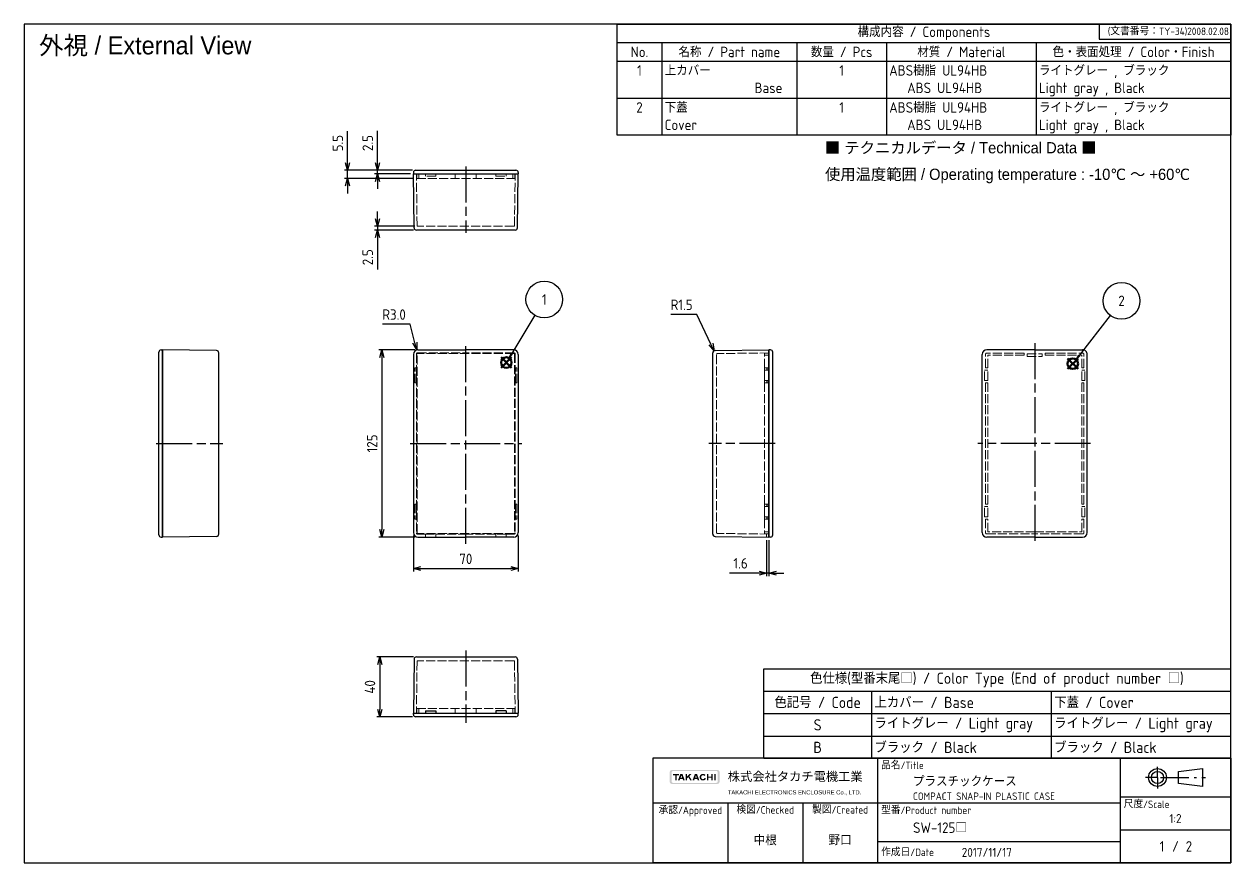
# Model space of a CAD drawing. Header units: millimetres. Extents: x 0 to 1674, y 0 to 560.
# Drawn here: x 0 to 806, y 0 to 560 of the extents above; entities that cross this region are included whole.
import ezdxf
from ezdxf.enums import TextEntityAlignment as Align

# ---------------------------------------------------------------- set-up
doc = ezdxf.new("R2010")
doc.units = ezdxf.units.MM
doc.header["$LTSCALE"] = 2
for name, pattern in [('AM_ISO02W050x2', [3.75, 3, -0.75]), ('AM_ISO08W050', [18, 12, -1.5, 3, -1.5]), ('gen7a', [6.875, 4.75, -0.875, 0.375, -0.875])]:
    doc.linetypes.add(name, pattern=pattern)
doc.layers.add('7A', color=4, linetype='gen7a')
doc.layers.add('RAHM2', color=1, linetype='Continuous')
doc.layers.add('AM_12', color=7, linetype='Continuous', lineweight=50, plot=False)
for name, color, linetype, lineweight in [('AM_5', 3, 'Continuous', 25), ('AM_7', 4, 'AM_ISO08W050', 25), ('AM_8', 1, 'Continuous', 25), ('Symbol (ISO)', 7, 'Continuous', 18), ('上ｶﾊﾞｰ', 7, 'Continuous', 25), ('上ｶﾊﾞｰ0', 7, 'AM_ISO02W050x2', 13), ('下蓋', 2, 'Continuous', 25), ('下蓋0', 2, 'AM_ISO02W050x2', 13), ('ﾎﾞﾃﾞｨｰ', 2, 'Continuous', 25)]:
    doc.layers.add(name, color=color, linetype=linetype, lineweight=lineweight)
doc.styles.add('ACISOTS', font='isocp.shx', dxfattribs={"height": 1, "bigfont": 'extfont.shx'})
doc.styles.add('Note Text (TK)', font='')
doc.styles.get("Standard").update_dxf_attribs({"font": 'ISOCP.SHX', "bigfont": 'EXTFONT.SHX'})
doc.styles.add('takachi1', font='', dxfattribs={"height": 2.5})
doc.styles.get('Note Text (TK)').set_extended_font_data('MS PGothic')
doc.styles.get('takachi1').set_extended_font_data('MS PGothic')
doc.dimstyles.new('AM_ISO$0', dxfattribs={"dimtxt": 3.5, "dimasz": 2.5, "dimexe": 1, "dimexo": 1, "dimgap": 1.5, "dimtad": 1, "dimdsep": 46, "dimtxsty": 'Standard', "dimblk": 'OPEN30', "dimcen": 0, "dimclrd": 3, "dimclre": 3, "dimclrt": 2, "dimadec": 0, "dimazin": 2, "dimtp": 0.1, "dimtm": 0.1, "dimtfac": 0.71, "dimtmove": 0, "dimatfit": 3, "dimldrblk": 'OPEN30', "dimfxl": 0, "dimlwd": -1, "dimlwe": -1, "dimarcsym": 0})
doc.dimstyles.new('AM_ISO$3', dxfattribs={"dimtxt": 3.5, "dimasz": 2.5, "dimexe": 1, "dimexo": 1, "dimgap": 1.5, "dimtad": 1, "dimtoh": 1, "dimdsep": 46, "dimtxsty": 'Standard', "dimblk": 'OPEN30', "dimcen": 0, "dimclrd": 3, "dimclre": 3, "dimclrt": 2, "dimadec": 0, "dimazin": 2, "dimtp": 0.1, "dimtm": 0.1, "dimtfac": 0.71, "dimtofl": 0, "dimtmove": 0, "dimatfit": 0, "dimldrblk": 'OPEN30', "dimfxl": 0, "dimlwd": -1, "dimlwe": -1, "dimarcsym": 0})

# ---------------------------------------------------------------- blocks, each defined once
blk = doc.blocks.new('TK-A3')
for p, q in [((359, 280), (359, 275)), ((359, 275), (403, 275))]:
    blk.add_line(p, q)
blk.add_lwpolyline([(0, 0), (403, 0), (403, 280), (0, 280.0000000000001)], close=True)
at = {"insert": (402.3592953827349, 276.108542987227), "char_height": 2.5, "width": 43.07840397728299, "attachment_point": 9}
blk.add_mtext('(文書番号：TY-34)2008.02.08', dxfattribs=at)
blk = doc.blocks.new('A$C0FAF06CF')
at = {"layer": 'AM_8'}
h = blk.add_hatch(color=1, dxfattribs=at)
edge = h.paths.add_edge_path()
edge.add_line((-8.013599999999968, -2.411500000000411), (8.013600000000068, -2.411500000000414))
edge.add_arc((8.013600000000054, -1.773380000000513), 0.6381199999999012, 270, 360)
edge.add_line((8.651719999999955, -1.773380000000513), (8.651719999999969, 1.773379999999486))
edge.add_arc((8.013600000000025, 1.773379999999429), 0.638119999999958, 5.103880138248065e-12, 90.0000000000013)
edge.add_line((8.013599999999997, 2.411499999999391), (-8.013599999999997, 2.411499999999387))
edge.add_arc((-8.013600000000025, 1.773379999999436), 0.638119999999951, 89.99999999999682, 179.9999999999955)
edge.add_line((-8.651719999999983, 1.773379999999486), (-8.651719999999983, -1.773380000000506))
edge.add_arc((-8.013600000000025, -1.773380000000458), 0.638119999999951, 180.0000000000043, 270.0000000000045)
edge = h.paths.add_edge_path(flags=16)
edge.add_line((-7.471939999999961, 2.092439999999486), (7.471940000000018, 2.092439999999479))
edge.add_arc((7.471940000000046, 1.550779999999479), 0.5416600000000003, 7.958078640513122e-13, 90.00000000000148, ccw=False)
edge.add_line((8.013600000000025, 1.550779999999486), (8.013600000000025, -1.550780000000506))
edge.add_arc((7.471940000000018, -1.550780000000502), 0.5416600000000074, 270, 359.99999999999966, ccw=False)
edge.add_line((7.471940000000018, -2.092440000000506), (-7.471939999999961, -2.092440000000513))
edge.add_arc((-7.471939999999961, -1.550780000000506), 0.5416600000000074, 180, 270, ccw=False)
edge.add_line((-8.013599999999968, -1.550780000000506), (-8.013599999999968, 1.550779999999486))
edge.add_arc((-7.471939999999961, 1.550779999999486), 0.5416600000000003, 90, 180, ccw=False)
for points in [[(-5.453699999999969, 0.5935999999994923), (-5.453699999999969, 1.038799999999492), (-7.531299999999987, 1.038799999999492), (-7.531299999999987, 0.5935999999994923), (-6.759619999999984, 0.5935999999994923), (-6.759619999999984, -1.224300000000516), (-6.225379999999973, -1.224300000000516), (-6.225379999999973, 0.5935999999994923)], [(-3.146079999999984, 1.038799999999492), (-3.146079999999984, -1.224300000000516), (-2.671199999999942, -1.224300000000516), (-2.671199999999942, -0.6184186206901412), (-2.193432261217481, -0.1027759420753025), (-1.520149446800417, -1.224300000000516), (-0.9571799999999939, -1.224300000000516), (-1.851807874889658, 0.2659306476478651), (-1.135707252964409, 1.038799999999492), (-1.788279380580377, 1.038799999999492), (-2.671199999999942, 0.08588602895155795), (-2.671199999999942, 1.038799999999492)], [(4.304715008555604, 1.038799999999492), (4.304715008555604, -1.224300000000516), (4.775885008555576, -1.224300000000516), (4.775885008555576, -0.3153500000005121), (5.829525008555606, -0.3153500000005121), (5.829525008555606, -1.224300000000516), (6.300695008555579, -1.224300000000516), (6.300695008555579, 1.038799999999492), (5.829525008555606, 1.038799999999492), (5.829525008555606, 0.1298499999994878), (4.775885008555576, 0.1298499999994878), (4.775885008555576, 1.038799999999492)], [(7.28013500855559, -1.224300000000516), (7.28013500855559, 1.038799999999492), (6.805255008555605, 1.038799999999492), (6.805255008555605, -1.224300000000516)]]:
    blk.add_hatch(color=1, dxfattribs=at).paths.add_polyline_path(points)
h = blk.add_hatch(color=1, dxfattribs=at)
h.paths.add_polyline_path([(-5.264049114754044, -1.224300000000516), (-5.084217508196673, -0.7345800000005109), (-4.161102491803263, -0.7345800000005109), (-3.981270885245877, -1.224300000000516), (-3.420619999999971, -1.224300000000516), (-4.251659999999958, 1.038799999999492), (-4.993659999999977, 1.038799999999492), (-5.82469999999995, -1.224300000000516)])
h.paths.add_polyline_path([(-4.332759934426207, -0.2671200000005083), (-4.912560065573729, -0.2671200000005083), (-4.622659999999968, 0.5223399999994971)], flags=16)
h = blk.add_hatch(color=1, dxfattribs=at)
h.paths.add_polyline_path([(-0.1961891147540484, -1.224300000000516), (-0.01635750819667692, -0.7345800000005109), (0.9067575081967476, -0.7345800000005109), (1.086589114754119, -1.224300000000516), (1.647240000000011, -1.224300000000516), (0.8162000000000376, 1.038799999999492), (0.07420000000001892, 1.038799999999492), (-0.7568399999999542, -1.224300000000516)])
h.paths.add_polyline_path([(0.7351000655737892, -0.2671200000005083), (0.1552999344262673, -0.2671200000005083), (0.4452000000000282, 0.5223399999994971)], flags=16)
h = blk.add_hatch(color=1, dxfattribs=at)
edge = h.paths.add_edge_path()
edge.add_ellipse((2.878960000000006, -0.09275000000052636), major_axis=(0, 0.7271600000000495), ratio=0.8673469387754512, start_angle=304.6510247185947, end_angle=609.4109213221484)
edge.add_line((3.469375036740871, -0.3484654247793539), (3.941135008555591, -0.5527900000005097))
edge.add_arc((2.878960000000006, -0.09275000000051214), 1.157520000000027, 38.550540790803325, 336.58201840165333, ccw=False)
edge.add_line((3.784208621486187, 0.6286219454599618), (3.397792961318373, 0.3206961337928842))
blk = doc.blocks.new('TK-仕様書(和英併記)NEW')
for p, q in [((0, 35), (-193, 35)), ((-193, 35), (-193, 0)), ((-118, 35), (-118, 0)), ((-37, 35), (-37, 0)), ((0, 35), (0, 0)), ((-17.5, 30.5), (-9.5, 31.5)), ((-17.5, 26.5), (-17.5, 30.5)), ((-9.5, 31.5), (-9.5, 25.5)), ((-9.5, 25.5), (-17.5, 26.5)), ((-37, 22), (0, 22)), ((-193, 19.99999999999994), (-37, 19.99999999999994)), ((-168.0000000000001, 19.99999999999994), (-168, 0)), ((-143.0000000000001, 19.99999999999994), (-143, 0)), ((-37, 11), (0, 11)), ((-37.00000000000011, 7), (-118, 7)), ((0, 0), (-193, 0))]:
    blk.add_line(p, q)
for radius in [3, 2]:
    blk.add_circle((-24.5, 28.5), radius)
at = {"layer": '7A'}
for p, q in [((-24.5, 28.5), (-28.5, 28.5)), ((-24.5, 28.5), (-24.5, 32.07478664473149)), ((-24.5, 28.5), (-24.5, 24.78991724228479)), ((-23.5, 28.5), (-8.5, 28.5))]:
    blk.add_line(p, q, dxfattribs=at)
at = {"xscale": 0.96, "yscale": 0.96, "zscale": 0.96}
blk.add_blockref('A$C0FAF06CF', (-179.073778946163, 28.68781725888325), dxfattribs=at)
at = {"attachment_point": 4}
for s, insert, char_height, width in [('{\\fMS Gothic|b0|i0|c128|p49;株式会社タカチ電機工業}', (-167.9945135240808, 28.68781725888325), 3, 42.88159814155517), ('{\\fArial|b0|i0|c128|p34;TAKACHI ELECTRONICS ENCLOSURE Co., LTD.}', (-167.9945135240808, 23.41115279672572), 1.4, 44.44830780058135)]:
    blk.add_mtext(s, dxfattribs=dict(at, insert=insert, char_height=char_height, width=width))
for tag, height, p in [('品名', 3.5, (-106.1561493930892, 27.24999999999994)), ('TITLE', 2.5, (-106.1561493930892, 22.24999999999994)), ('型番', 3.5, (-106.139168248561, 11.75))]:
    blk.add_attdef(tag, text='', height=height).set_placement(p, align=Align.MIDDLE_LEFT)
for tag, height, p in [('GEN-TITLE-SCA', 3, (-18.5, 14.79266317345349)), ('承認', 3.5, (-180.7195176573869, 7.729076668239944)), ('検図', 3.5, (-155.5000000000001, 7.729076668239941)), ('製図', 3.5, (-130.5000000000001, 7.729076668239941)), ('GEN-TITLE-DAT', 3, (-81.5, 3.5)), ('ページNO.', 3.5, (-23, 5.5)), ('総ページ数', 3.5, (-14, 5.5))]:
    blk.add_attdef(tag, text='', height=height).set_placement(p, align=Align.MIDDLE)
at = {"layer": 'RAHM2', "char_height": 2.5}
for s, insert, width, attachment_point in [('品名/Title', (-116.8002551371314, 33.80103540727967), 90, 1), ('尺度/Scale', (-35.80025513713144, 20.80103540727967), 20, 1), ('承認/Approved', (-180.5000000000001, 18.8010354072796), 22.21535073038012, 2), ('検図/Checked', (-155.5, 18.92584712714763), 19.8526851587086, 2), ('製図/Created', (-130.5, 18.95800561859733), 19.44564691649168, 2), ('型番/Product number', (-116.8002551371314, 18.80103540727961), 90, 1), ('作成日/Date', (-116.8002551371314, 3.5), 17.84866863742184, 4)]:
    blk.add_mtext(s, dxfattribs=dict(at, insert=insert, width=width, attachment_point=attachment_point))
at = {"layer": 'RAHM2', "color": 0, "insert": (-18.5, 5.5), "char_height": 3.5, "width": 4.469919821818735, "attachment_point": 5}
blk.add_mtext('/', dxfattribs=at)
blk = doc.blocks.new('色記号')
at = {"color": 7}
for p, q in [((-156, 0), (-156, 29.81812500000061)), ((-156, 29.81812500000061), (0, 29.81812500000061)), ((-156, 22.31550000000061), (0, 22.31550000000061))]:
    blk.add_line(p, q, dxfattribs=at)
for p, q in [((0, 0), (0, 29.81812500000061)), ((-156, 0), (0, 0))]:
    blk.add_line(p, q)
at = {"color": 1}
for p, q in [((-120, 22.31549999999993), (-120, -6.821210263296962e-13)), ((-60, 22.31550000000061), (-60, 0)), ((-156, 14.81287500000062), (0, 14.90906250000032)), ((-156, 7.310250000000082), (0, 7.310250000000082))]:
    blk.add_line(p, q, dxfattribs=at)
at = {"layer": 'ﾎﾞﾃﾞｨｰ'}
blk.add_line((0, 0), (0, 0), dxfattribs=at)
at = {"color": 2, "style": 'ACISOTS'}
for s, insert, char_height, width, attachment_point in [('色仕様(型番末尾□) / Color Type (End of product number □) ', (-78.13025149518342, 26.06681250000062), 3.752000000000001, 156.2605029903668, 5), ('色記号 / Code ', (-138, 18.5641875000006), 3.75, 34.98545059399179, 5), ('上カバー / Base ', (-119, 18.5641875000006), 3.75, 40.9936088677498, 4), ('下蓋 / Cover ', (-59, 18.5641875000006), 3.75, 33.15632462906406, 4), ('S', (-138, 11.0615625000006), 3.75, 2.356863148598381, 5), ('ライトグレー / Light gray', (-119, 11.0615625000006), 3.75, 60.00000000000001, 4), ('ライトグレー / Light gray', (-59, 11.0615625000006), 3.75, 60.00000000000001, 4), ('B', (-138, 3.55893750000007), 3.75, 2.011593872479148, 5), ('ブラック / Black', (-119, 3.55893750000007), 3.75, 63.51942079608578, 4), ('ブラック / Black', (-59, 3.55893750000007), 3.75, 63.51942079608578, 4)]:
    blk.add_mtext(s, dxfattribs=dict(at, insert=insert, char_height=char_height, width=width, attachment_point=attachment_point))
blk = doc.blocks.new('*S19')
at = {"layer": 'AM_12', "color": 4}
for p, q in [((182.6286867426141, 327.0783615951918), (189.6286867426141, 334.0783615951918)), ((182.6286867426141, 334.0783615951918), (189.6286867426141, 327.0783615951918))]:
    blk.add_line(p, q, dxfattribs=at)
blk.add_circle((186.1286867426141, 330.5783615951918), 3.5, dxfattribs=at)
blk = doc.blocks.new('*S20')
at = {"layer": 'AM_12', "color": 4}
for p, q in [((464.9249277400255, 325.9763618478997), (471.9249277400255, 332.9763618478997)), ((464.9249277400255, 332.9763618478997), (471.9249277400255, 325.9763618478997))]:
    blk.add_line(p, q, dxfattribs=at)
blk.add_circle((468.4249277400255, 329.4763618478997), 3.5, dxfattribs=at)
blk = doc.blocks.new('*S21')
at = {"layer": 'AM_5', "color": 3}
blk.add_line((493.4736885029899, 361.7500212477107), (472.7168542557425, 335.0062232190089), dxfattribs=at)
blk.add_circle((500.9845599054948, 371.4272786471516), 12.24999999999994, dxfattribs=at)
at = {"layer": 'AM_5', "color": 3, "linetype": 'Continuous'}
blk.add_trace([(471.9888341981722, 335.5712660617435), (473.4448743133129, 334.4411803762742), (468.4249277400255, 329.4763618478997)], dxfattribs=at)
at = {"layer": 'AM_5', "color": 7, "insert": (500.9845599054948, 371.4272786471516), "char_height": 7, "attachment_point": 5, "style": 'ACISOTS'}
blk.add_mtext('2', dxfattribs=at)
blk = doc.blocks.new('_Open30')
at = {"color": 0, "linetype": 'ByBlock', "lineweight": -2}
for p, q in [((-1, 0.26794919), (0, 0)), ((0, 0), (-1, -0.26794919)), ((0, 0), (-1, 0))]:
    blk.add_line(p, q, dxfattribs=at)
blk = doc.blocks.new('*D22')
at = {"layer": 'AM_5', "color": 3, "transparency": 16777216}
for p, q in [((260.9936117614909, 342.4999999999994), (236.9936117614916, 342.4999999999994)), ((238.9936117614916, 337.4999999999994), (238.9936117614916, 222.4999999999997)), ((260.9936117614918, 217.4999999999997), (236.9936117614916, 217.4999999999997))]:
    blk.add_line(p, q, dxfattribs=at)
at = {"layer": 'Defpoints', "color": 0, "transparency": 16777216}
for p in [(262.9936117614909, 342.4999999999994), (238.9936117614916, 217.4999999999997), (262.9936117614918, 217.4999999999997)]:
    blk.add_point(p, dxfattribs=at)
at = {"layer": 'AM_5', "color": 3, "transparency": 16777216, "xscale": 5, "yscale": 5, "zscale": 5}
for p, rotation in [((238.9936117614916, 342.4999999999994), 90), ((238.9936117614916, 217.4999999999997), 270)]:
    blk.add_blockref('_Open30', p, dxfattribs=dict(at, rotation=rotation))
at = {"layer": 'AM_5', "color": 2, "transparency": 16777216, "insert": (232.4929227851137, 279.9999999999994), "char_height": 7, "attachment_point": 5, "rotation": 90}
blk.add_mtext('125', dxfattribs=at)
blk = doc.blocks.new('*D23')
at = {"layer": 'AM_5', "color": 3, "transparency": 16777216}
for p, q in [((259.9936117614917, 218.4999999999996), (259.9936117614917, 194.4999999999997)), ((329.9936117614936, 218.5000000000001), (329.9936117614936, 194.4999999999997)), ((264.9936117614917, 196.4999999999997), (324.9936117614936, 196.4999999999997))]:
    blk.add_line(p, q, dxfattribs=at)
at = {"layer": 'Defpoints', "color": 0, "transparency": 16777216}
for p in [(259.9936117614917, 220.4999999999996), (329.9936117614936, 220.5000000000001), (329.9936117614936, 196.4999999999997)]:
    blk.add_point(p, dxfattribs=at)
at = {"layer": 'AM_5', "color": 3, "transparency": 16777216, "xscale": 5, "yscale": 5, "zscale": 5, "rotation": 180}
blk.add_blockref('_Open30', (259.9936117614917, 196.4999999999997), dxfattribs=at)
at = {"layer": 'AM_5', "color": 3, "transparency": 16777216, "xscale": 5, "yscale": 5, "zscale": 5}
blk.add_blockref('_Open30', (329.9936117614936, 196.4999999999997), dxfattribs=at)
at = {"layer": 'AM_5', "color": 2, "transparency": 16777216, "insert": (294.9936117614927, 202.9999999999997), "char_height": 7, "attachment_point": 5}
blk.add_mtext('70', dxfattribs=at)
blk = doc.blocks.new('*D24')
at = {"layer": 'AM_5', "color": 3, "transparency": 16777216}
for p, q in [((259.9937564304398, 137.4984747163211), (235.49361176149, 137.4984747163211)), ((237.49361176149, 132.4984747163211), (237.49361176149, 102.4984747163211)), ((259.4936117614895, 97.49847471632107), (235.49361176149, 97.49847471632107))]:
    blk.add_line(p, q, dxfattribs=at)
at = {"layer": 'Defpoints', "color": 0, "transparency": 16777216}
for p in [(261.9937564304398, 137.4984747163211), (237.49361176149, 97.49847471632107), (261.4936117614895, 97.49847471632107)]:
    blk.add_point(p, dxfattribs=at)
at = {"layer": 'AM_5', "color": 3, "transparency": 16777216, "xscale": 5, "yscale": 5, "zscale": 5}
for p, rotation in [((237.49361176149, 137.4984747163211), 90), ((237.49361176149, 97.49847471632107), 270)]:
    blk.add_blockref('_Open30', p, dxfattribs=dict(at, rotation=rotation))
at = {"layer": 'AM_5', "color": 2, "transparency": 16777216, "insert": (230.99361176149, 117.498474716321), "char_height": 7, "attachment_point": 5, "rotation": 90}
blk.add_mtext('40', dxfattribs=at)
blk = doc.blocks.new('*D25')
at = {"layer": 'AM_5', "color": 3, "transparency": 16777216}
for p, q in [((495.8888282777839, 215.5222222222266), (495.8888282777839, 191.4999990000044)), ((497.4888282777839, 215.5000000000044), (497.4888282777839, 191.4999990000044)), ((490.8888282777839, 193.4999990000044), (471.1415841832957, 193.4999990000044)), ((497.4888282777839, 193.4999990000044), (495.8888282777839, 193.4999990000044)), ((502.4888282777839, 193.4999990000044), (507.4888282777839, 193.4999990000044))]:
    blk.add_line(p, q, dxfattribs=at)
at = {"layer": 'Defpoints', "color": 0, "transparency": 16777216}
for p in [(495.8888282777839, 217.5222222222266), (497.4888282777839, 217.5000000000044), (495.8888282777839, 193.4999990000044)]:
    blk.add_point(p, dxfattribs=at)
at = {"layer": 'AM_5', "color": 3, "transparency": 16777216, "xscale": 5, "yscale": 5, "zscale": 5}
blk.add_blockref('_Open30', (495.8888282777839, 193.4999990000044), dxfattribs=at)
at = {"layer": 'AM_5', "color": 3, "transparency": 16777216, "xscale": 5, "yscale": 5, "zscale": 5, "rotation": 180}
blk.add_blockref('_Open30', (497.4888282777839, 193.4999990000044), dxfattribs=at)
at = {"layer": 'AM_5', "color": 2, "transparency": 16777216, "insert": (478.5152062305398, 199.9999990000044), "char_height": 7, "attachment_point": 5}
blk.add_mtext('1.6', dxfattribs=at)
blk = doc.blocks.new('*D26')
at = {"layer": 'AM_5', "color": 3, "transparency": 16777216}
for p, q in [((235.9828955174125, 467.5023574211374), (235.9828955174125, 488.7700628203104)), ((259.4936117614946, 462.5023574211374), (233.9828955174125, 462.5023574211374)), ((257.9936117614945, 460.0023574211375), (233.9828955174125, 460.0023574211375)), ((235.9828955174125, 460.0023574211375), (235.9828955174125, 462.5023574211374)), ((235.9828955174125, 455.0023574211375), (235.9828955174125, 450.0023574211375))]:
    blk.add_line(p, q, dxfattribs=at)
at = {"layer": 'Defpoints', "color": 0, "transparency": 16777216}
for p in [(235.9828955174125, 460.0023574211375), (259.9936117614945, 460.0023574211375), (261.4936117614946, 462.5023574211374)]:
    blk.add_point(p, dxfattribs=at)
at = {"layer": 'AM_5', "color": 3, "transparency": 16777216, "xscale": 5, "yscale": 5, "zscale": 5}
for p, rotation in [((235.9828955174125, 462.5023574211374), 270), ((235.9828955174125, 460.0023574211375), 90)]:
    blk.add_blockref('_Open30', p, dxfattribs=dict(at, rotation=rotation))
at = {"layer": 'AM_5', "color": 2, "transparency": 16777216, "insert": (229.4822065410346, 480.6362101207237), "char_height": 7, "attachment_point": 5, "rotation": 90}
blk.add_mtext('2.5', dxfattribs=at)
blk = doc.blocks.new('*D27')
at = {"layer": 'AM_5', "color": 3, "transparency": 16777216}
for p, q in [((215.9834795053611, 467.5023574211374), (215.9834795053611, 488.5923069147985)), ((259.4936117614946, 462.5023574211374), (213.9834795053611, 462.5023574211374)), ((215.9834795053611, 457.0023574211372), (215.9834795053611, 462.5023574211374)), ((260.1936117614945, 457.0023574211372), (213.9834795053611, 457.0023574211372)), ((215.9834795053611, 452.0023574211372), (215.9834795053611, 447.0023574211372))]:
    blk.add_line(p, q, dxfattribs=at)
at = {"layer": 'Defpoints', "color": 0, "transparency": 16777216}
for p in [(261.4936117614946, 462.5023574211374), (215.9834795053611, 457.0023574211372), (262.1936117614945, 457.0023574211372)]:
    blk.add_point(p, dxfattribs=at)
at = {"layer": 'AM_5', "color": 3, "transparency": 16777216, "xscale": 5, "yscale": 5, "zscale": 5}
for p, rotation in [((215.9834795053611, 462.5023574211374), 270), ((215.9834795053611, 457.0023574211372), 90)]:
    blk.add_blockref('_Open30', p, dxfattribs=dict(at, rotation=rotation))
at = {"layer": 'AM_5', "color": 2, "transparency": 16777216, "insert": (209.4834795053612, 480.5473321679678), "char_height": 7, "attachment_point": 5, "rotation": 90}
blk.add_mtext('5.5', dxfattribs=at)
blk = doc.blocks.new('*D28')
at = {"layer": 'AM_5', "color": 3, "transparency": 16777216}
for p, q in [((235.9936107614942, 430.0023574211374), (235.9936107614942, 435.0023574211374)), ((260.9728266511439, 425.0023574211374), (233.9936107614942, 425.0023574211374)), ((259.9937564304436, 422.5023574211374), (233.9936107614942, 422.5023574211374)), ((235.9936107614942, 425.0023574211374), (235.9936107614942, 422.5023574211374)), ((235.9936107614942, 417.5023574211374), (235.9936107614942, 396.2346520219644))]:
    blk.add_line(p, q, dxfattribs=at)
at = {"layer": 'Defpoints', "color": 0, "transparency": 16777216}
for p in [(235.9936107614942, 422.5023574211374), (261.9937564304436, 422.5023574211374), (262.9728266511439, 425.0023574211374)]:
    blk.add_point(p, dxfattribs=at)
at = {"layer": 'AM_5', "color": 3, "transparency": 16777216, "xscale": 5, "yscale": 5, "zscale": 5}
for p, rotation in [((235.9936107614942, 425.0023574211374), 270), ((235.9936107614942, 422.5023574211374), 90)]:
    blk.add_blockref('_Open30', p, dxfattribs=dict(at, rotation=rotation))
at = {"layer": 'AM_5', "color": 2, "transparency": 16777216, "insert": (229.4929217851163, 404.3685047215507), "char_height": 7, "attachment_point": 5, "rotation": 90}
blk.add_mtext('2.5', dxfattribs=at)
blk = doc.blocks.new('*D29')
at = {"layer": 'AM_5', "color": 3, "transparency": 16777216}
for p, q in [((257.7680023194139, 359.5740758050289), (239.3624905083902, 359.5740758050289)), ((260.9782471934318, 347.2419833155207), (257.7680023194139, 359.5740758050289))]:
    blk.add_line(p, q, dxfattribs=at)
at = {"layer": 'Defpoints', "color": 0, "transparency": 16777216}
for p in [(262.2378500484688, 342.4032437433199), (263.7493734745133, 336.5967562566786)]:
    blk.add_point(p, dxfattribs=at)
at = {"layer": 'AM_5', "color": 3, "transparency": 16777216, "xscale": 5, "yscale": 5, "zscale": 5, "rotation": 284.5911908347636}
blk.add_blockref('_Open30', (262.2378500484688, 342.4032437433199), dxfattribs=at)
at = {"layer": 'AM_5', "color": 2, "transparency": 16777216, "insert": (247.065246413902, 366.0740758050289), "char_height": 7, "attachment_point": 5}
blk.add_mtext('R3.0', dxfattribs=at)
blk = doc.blocks.new('*D30')
at = {"layer": 'AM_5', "color": 3, "transparency": 16777216}
for p, q in [((449.2878028116631, 366.1181865188739), (431.9978533180019, 366.1181865188739)), ((458.693920136666, 346.3682868491624), (449.2878028116631, 366.1181865188739))]:
    blk.add_line(p, q, dxfattribs=at)
at = {"layer": 'Defpoints', "color": 0, "transparency": 16777216}
for p in [(460.8438494759849, 341.8541087583096), (462.133807079576, 339.1456019037985)]:
    blk.add_point(p, dxfattribs=at)
at = {"layer": 'AM_5', "color": 3, "transparency": 16777216, "xscale": 5, "yscale": 5, "zscale": 5, "rotation": 295.466663285102}
blk.add_blockref('_Open30', (460.8438494759849, 341.8541087583096), dxfattribs=at)
at = {"layer": 'AM_5', "color": 2, "transparency": 16777216, "insert": (439.1428280648325, 372.6181865188739), "char_height": 7, "attachment_point": 5}
blk.add_mtext('R1.5', dxfattribs=at)

msp = doc.modelspace()

# ---------------------------------------------------------------- linework, layer by layer
at = {"color": 7}
for p, q in [((396, 485.9000000000001), (396, 560)), ((396, 560), (806, 560)), ((806, 560), (806, 485.9000000000001)), ((806, 485.9000000000001), (396, 485.9000000000001))]:
    msp.add_line(p, q, dxfattribs=at)
at = {"color": 1}
for p, q in [((396, 547.6500000000001), (806, 547.6500000000001)), ((426, 547.6500000000001), (426, 535.3000000000002)), ((516, 547.6500000000001), (516, 535.3000000000002)), ((576, 547.6500000000001), (576, 535.3000000000002)), ((676, 547.6500000000001), (676, 535.3000000000002)), ((396, 535.3000000000002), (806, 535.3000000000002)), ((426, 535.3000000000002), (426, 510.5999999999999)), ((516, 535.3000000000002), (516, 510.5999999999999)), ((576, 535.3000000000002), (576, 510.5999999999999)), ((676, 535.3000000000002), (676, 510.5999999999999)), ((396, 510.5999999999999), (806, 510.5999999999999)), ((426, 510.5999999999999), (426, 485.9000000000001)), ((516, 510.5999999999999), (516, 485.9000000000001)), ((576, 510.5999999999999), (576, 485.9000000000001)), ((676, 510.5999999999999), (676, 485.9000000000001))]:
    msp.add_line(p, q, dxfattribs=at)
at = {"layer": 'AM_5', "color": 3}
msp.add_line((341.1114248158702, 365.6631465765744), (325.6954089768685, 340.0350933925803), dxfattribs=at)
msp.add_circle((347.4257950639237, 376.1603475544779), 12.25, dxfattribs=at)
at = {"layer": 'AM_5', "color": 3, "linetype": 'Continuous'}
msp.add_trace([(324.905704565296, 340.5101234555167), (326.4851133884409, 339.5600633296438), (322.0871974065523, 334.0366928337783)], dxfattribs=at)
at = {"layer": 'AM_7'}
for p, q in [((294.9936117614944, 465.0037844504841), (294.9936117614938, 422.5023574211367)), ((294.9936117614938, 422.5023574211367), (294.9936117614938, 420.5492761742698)), ((294.9936117614926, 212.9999999999998), (294.9936117614916, 346.9999999999999)), ((674.9867131524445, 347.0000000000003), (674.9867131524445, 212.9999999999999)), ((88.27178978962698, 280), (129.9983952452034, 279.9999999999999)), ((129.9983952452034, 279.9999999999999), (132.7111421950155, 279.9999999999999)), ((257.9125004104557, 279.9999999999994), (329.9936117614927, 279.9999999999999)), ((329.9936117614927, 279.9999999999999), (332.3814361536764, 279.9999999999999)), ((459.9888282777821, 280.0000000000032), (457.27608132797, 280.0000000000031)), ((501.7154337333585, 280.0000000000045), (459.9888282777821, 280.0000000000032)), ((639.9867131524445, 280.0000000000003), (636.9819448059679, 280.0000000000003)), ((712.3432080578186, 279.9999999999804), (639.9867131524445, 280.0000000000003)), ((294.9936117614901, 141.6847600312467), (294.9936117614894, 97.49847471632052)), ((294.9936117614894, 97.49847471632052), (294.9936117614894, 93.59450253901741))]:
    msp.add_line(p, q, dxfattribs=at)
at = {"layer": '上ｶﾊﾞｰ'}
for p, q in [((259.9936117614943, 460.0023574211372), (329.9936117614944, 460.0023574211361)), ((260.4939010854417, 423.981526096901), (259.9936117614943, 460.0023574211372)), ((329.4933224375459, 423.9815260969), (329.9936117614943, 460.0023574211361)), ((327.9934670925441, 422.5023574211361), (261.9937564304435, 422.5023574211372)), ((92.49839524520343, 342.4999999999999), (92.49839524520337, 217.5)), ((128.5192265694396, 341.9997106760522), (92.49839524520343, 342.4999999999999)), ((129.9983952452034, 219.5001446689496), (129.9983952452034, 340.4998553310502)), ((259.9936117614917, 339.4999999999993), (259.9936117614917, 220.4999999999996)), ((262.9936117614908, 342.4999999999993), (294.9936117614917, 342.4999999999999)), ((326.9936117614927, 342.4999999999997), (294.9936117614918, 342.4999999999999)), ((329.9936117614918, 339.4999999999998), (329.9936117614936, 220.5000000000001)), ((459.9888282777838, 219.5001446689529), (459.9888282777803, 340.4998553310536)), ((461.4679969535441, 341.9997106760555), (497.4888282777803, 342.5000000000044)), ((497.4888282777803, 342.5000000000044), (497.4888282777839, 217.5000000000044)), ((128.5192265694396, 218.0002893239478), (92.49839524520343, 217.5)), ((461.4679969535478, 218.0002893239511), (497.4888282777839, 217.5000000000044)), ((262.9936117614917, 217.4999999999996), (267.9936117614917, 217.4999999999996)), ((267.9936117614917, 217.4999999999996), (274.9936117614917, 217.4999999999996)), ((274.9936117614917, 217.4999999999996), (294.9936117614917, 217.4999999999995)), ((314.9936117614936, 217.4999999999998), (294.9936117614936, 217.4999999999995)), ((321.9936117614936, 217.4999999999999), (314.9936117614936, 217.4999999999998)), ((326.9936117614936, 217.5000000000001), (321.9936117614936, 217.4999999999999)), ((261.9937564304397, 137.498474716321), (327.9934670925404, 137.4984747163201)), ((260.4939010854379, 136.0193060405573), (259.9936117614894, 99.99847471632103)), ((329.4933224375421, 136.0193060405562), (329.9936117614894, 99.99847471632012)), ((259.9936117614894, 99.99847471632103), (329.9936117614894, 99.99847471631989)), ((267.9936117614895, 101.5984747163209), (267.9936117614894, 99.99847471632103)), ((267.9936117614895, 101.5984747163209), (274.9936117614895, 101.5984747163209)), ((274.9936117614895, 101.5984747163209), (274.9936117614894, 99.99847471632091)), ((321.9936117614894, 101.59847471632), (314.9936117614894, 101.5984747163203)), ((314.9936117614894, 101.5984747163203), (314.9936117614894, 99.99847471632035)), ((321.9936117614894, 101.59847471632), (321.9936117614894, 99.99847471632012))]:
    msp.add_line(p, q, dxfattribs=at)
for centre, radius, start, end in [((261.9937564304435, 424.0023574211372), 1.5, 180.7957235527378, 269.9999999999992), ((327.9934670925441, 424.0023574211361), 1.5, 269.9999999999992, 359.2042764472622), ((128.4983952452034, 340.4998553310502), 1.5, 0, 89.20427644726219), ((262.9936117614908, 339.4999999999993), 3, 90, 180), ((326.9936117614927, 339.4999999999997), 3, 0, 90), ((461.4888282777803, 340.4998553310536), 1.5, 90.7957235527411, 180), ((128.4983952452034, 219.5001446689497), 1.5, 270.7957235527378, 0), ((262.9936117614917, 220.4999999999996), 3, 180, 270), ((326.9936117614936, 220.5000000000001), 3, 270, 0), ((461.4888282777838, 219.5001446689531), 1.5, 180, 269.2042764472654), ((261.9937564304396, 135.998474716321), 1.5, 89.99999999999919, 179.2042764472622), ((327.9934670925404, 135.9984747163201), 1.5, 0.7957235527378272, 89.99999999999919)]:
    msp.add_arc(centre, radius, start, end, dxfattribs=at)
at = {"layer": '上ｶﾊﾞｰ0'}
for p, q in [((262.4728748694765, 425.4954136463919), (261.9936117614943, 460.0023574211372)), ((267.9936117614918, 458.4023574211367), (267.9936117614918, 460.0023574211367)), ((274.9936117614918, 460.0023574211367), (274.9936117614918, 458.4023574211367)), ((314.9936117614943, 460.0023574211367), (314.9936117614943, 458.4023574211367)), ((321.9936117614943, 458.4023574211367), (321.9936117614943, 460.0023574211367)), ((327.5143486535111, 425.4954136463909), (327.9936117614944, 460.0023574211363)), ((274.9936117614918, 458.4023574211367), (267.9936117614918, 458.4023574211367)), ((314.9936117614943, 458.4023574211367), (321.9936117614943, 458.4023574211367)), ((327.0143968718439, 425.0023574211363), (262.9728266511438, 425.0023574211372)), ((261.9936117614917, 339.7499999999993), (261.9936117614917, 220.2499999999996)), ((262.4936117614922, 220.2499999999998), (262.4936117614922, 339.7499999999998)), ((262.7436117614908, 340.4999999999993), (294.9936117614917, 340.4999999999999)), ((327.2436117614922, 339.9999999999998), (262.7436117614922, 339.9999999999998)), ((327.2436117614927, 340.4999999999997), (294.9936117614918, 340.4999999999999)), ((327.4936117614922, 339.7499999999998), (327.4936117614922, 220.2499999999998)), ((327.9936117614918, 339.7499999999997), (327.9936117614936, 220.2500000000001)), ((462.4888282777838, 220.4792148896533), (462.4888282777803, 339.5207851103534)), ((497.4888282777803, 340.5000000000044), (462.9818845030351, 340.0207368920207)), ((260.993611761491, 320.4999999999993), (260.9936117614909, 330.4999999999993)), ((260.9936117614909, 330.4999999999993), (261.9936117614909, 330.4999999999993)), ((261.793611761491, 320.4999999999993), (261.7936117614909, 330.4999999999993)), ((328.9936117614927, 330.4999999999998), (327.9936117614927, 330.4999999999997)), ((328.1936117614929, 320.4999999999997), (328.1936117614928, 330.4999999999997)), ((328.9936117614928, 320.4999999999998), (328.9936117614927, 330.4999999999998)), ((494.4088282777809, 320.5000000000043), (494.4088282777806, 330.5000000000043)), ((494.4088282777806, 330.5000000000043), (497.4888282777806, 330.5000000000044)), ((496.0088282777806, 329.0000000000043), (496.0088282777806, 330.5000000000043)), ((496.3088282777807, 329.0000000000043), (496.3088282777805, 330.5000000000043)), ((261.993611761491, 320.4999999999993), (260.993611761491, 320.4999999999993)), ((327.9936117614928, 320.4999999999997), (328.9936117614928, 320.4999999999998)), ((497.488828277781, 320.5000000000044), (494.4088282777809, 320.5000000000043)), ((496.0088282777809, 320.5000000000043), (496.0088282777808, 322.0000000000043)), ((496.3088282777809, 320.5000000000043), (496.3088282777809, 322.0000000000043)), ((260.9936117614917, 239.4999999999996), (260.9936117614917, 229.4999999999996)), ((261.9936117614917, 239.4999999999996), (260.9936117614917, 239.4999999999996)), ((261.7936117614917, 239.4999999999996), (261.7936117614917, 229.4999999999996)), ((327.9936117614933, 239.5000000000001), (328.9936117614933, 239.5000000000001)), ((328.1936117614933, 239.5000000000001), (328.1936117614935, 229.5000000000001)), ((328.9936117614933, 239.5000000000001), (328.9936117614934, 229.5000000000001)), ((497.4888282777832, 239.5000000000044), (494.4088282777833, 239.5000000000043)), ((494.4088282777833, 239.5000000000043), (494.4088282777835, 229.5000000000043)), ((496.0088282777832, 239.5000000000043), (496.0088282777833, 238.0000000000043)), ((496.3088282777833, 239.5000000000043), (496.3088282777833, 238.0000000000043)), ((260.9936117614917, 229.4999999999996), (261.9936117614917, 229.4999999999996)), ((328.9936117614934, 229.5000000000001), (327.9936117614934, 229.5000000000001)), ((494.4088282777835, 229.5000000000043), (497.4888282777836, 229.5000000000044)), ((496.0088282777834, 231.0000000000044), (496.0088282777836, 229.5000000000044)), ((496.3088282777835, 231.0000000000044), (496.3088282777835, 229.5000000000044)), ((327.2436117614922, 219.9999999999998), (262.7436117614922, 219.9999999999998)), ((262.7436117614917, 219.4999999999996), (267.9936117614917, 219.4999999999996)), ((267.9936117614917, 219.4999999999996), (274.9936117614917, 219.4999999999996)), ((267.9936117614917, 219.4999999999996), (267.9936117614917, 217.4999999999996)), ((274.9936117614917, 219.4999999999996), (294.9936117614917, 219.4999999999995)), ((274.9936117614917, 219.4999999999996), (274.9936117614917, 217.4999999999996)), ((314.9936117614936, 219.4999999999998), (294.9936117614936, 219.4999999999995)), ((321.9936117614936, 219.4999999999999), (314.9936117614936, 219.4999999999998)), ((314.9936117614936, 219.4999999999998), (314.9936117614936, 217.4999999999998)), ((321.9936117614936, 219.4999999999999), (321.9936117614936, 217.4999999999999)), ((327.2436117614936, 219.5000000000001), (321.9936117614936, 219.4999999999999)), ((497.4888282777838, 219.5000000000044), (462.9818845030385, 219.9792631079861)), ((495.8888282777838, 219.5222222222266), (495.8888282777839, 217.5222222222266)), ((262.4728748694785, 134.504586353607), (261.9936233189616, 99.99847471632097)), ((327.0143968718459, 134.9976425788636), (262.9728266511457, 134.9976425788617)), ((327.5143486535131, 134.5045863536089), (327.9936002040322, 99.99847471631995))]:
    msp.add_line(p, q, dxfattribs=at)
for centre, radius, start, end in [((262.9728266511438, 425.5023574211372), 0.5, 180.7957235527378, 269.9999999999992), ((327.0143968718439, 425.5023574211363), 0.5, 269.9999999999992, 359.2042764472622), ((262.7436117614908, 339.7499999999993), 0.75, 90, 180), ((262.7436117614922, 339.7499999999997), 0.25, 90, 179.999999999987), ((327.2436117614927, 339.7499999999997), 0.75, 0, 90), ((327.2436117614922, 339.7499999999997), 0.25, 1.302755197527456e-11, 90), ((462.9888282777804, 339.5207851103534), 0.5, 90.7957235527411, 180), ((262.7436117614917, 220.2499999999996), 0.75, 180, 270), ((262.7436117614922, 220.2499999999997), 0.25, 179.999999999987, 270), ((327.2436117614936, 220.2500000000001), 0.75, 270, 0), ((327.243611761492, 220.2499999999997), 0.25, 270.000000000026, 1.302755197527456e-11), ((462.9888282777838, 220.4792148896533), 0.5, 180, 269.2042764472654), ((262.9728266511457, 134.4976425788617), 0.5, 90.0000000000016, 179.2042764472622), ((327.0143968718459, 134.4976425788636), 0.5, 0.7957235527378272, 90.0000000000016)]:
    msp.add_arc(centre, radius, start, end, dxfattribs=at)
at = {"layer": '下蓋'}
for p, q in [((259.9936117614944, 461.0023574211373), (259.9936117614943, 460.0023574211373)), ((259.9936117614944, 460.0023574211373), (329.9936117614943, 460.0023574211361)), ((261.4936117614945, 462.5023574211372), (328.4936117614943, 462.5023574211363)), ((329.9936117614943, 461.0023574211361), (329.9936117614943, 460.0023574211361)), ((89.99839524520348, 219), (89.99839524520348, 340.9999999999999)), ((91.49839524520348, 342.4999999999999), (92.49839524520348, 342.4999999999999)), ((92.49839524520343, 217.5), (92.49839524520348, 342.4999999999999)), ((497.4888282777839, 217.5000000000044), (497.4888282777802, 342.5000000000044)), ((498.4888282777802, 342.5000000000044), (497.4888282777802, 342.5000000000044)), ((499.9888282777838, 219.0000000000045), (499.9888282777803, 341.0000000000044)), ((639.9867131524445, 220.5000000000006), (639.9867131524445, 339.4999999999999)), ((674.9867131524445, 342.4999999999999), (642.9867131524445, 342.4999999999999)), ((674.9867131525134, 342.4999999999999), (706.9867131525134, 342.4999999999818)), ((709.986713152444, 220.4999999999807), (709.9867131525117, 339.49999999998)), ((91.49839524520348, 217.5), (92.49839524520348, 217.5)), ((498.4888282777838, 217.5000000000044), (497.4888282777838, 217.5000000000044)), ((674.9867131524435, 217.5000000000002), (642.9867131524434, 217.5000000000006)), ((674.9867131524434, 217.5000000000002), (706.9867131524435, 217.4999999999824)), ((259.9936117614894, 98.99847471632103), (259.9936117614894, 99.99847471632103)), ((259.9936117614894, 99.99847471632103), (329.9936117614894, 99.99847471632035)), ((328.4936117614894, 97.49847471632), (261.4936117614894, 97.49847471632103)), ((329.9936117614894, 98.99847471631989), (329.9936117614894, 99.99847471631989))]:
    msp.add_line(p, q, dxfattribs=at)
for centre, radius, start, end in [((261.4936117614945, 461.0023574211372), 1.5, 90.00000000000244, 180), ((328.4936117614942, 461.0023574211363), 1.5, 0, 89.99999999999594), ((91.49839524520348, 340.9999999999999), 1.5, 90, 180), ((498.4888282777803, 341.0000000000044), 1.5, 0, 90.00000000000325), ((642.9867131524445, 339.4999999999999), 3, 90, 180), ((706.9867131525117, 339.4999999999818), 3, 359.9999999999674, 89.99999999997395), ((91.49839524520348, 219), 1.5, 180, 270), ((498.4888282777838, 219.0000000000044), 1.5, 270.0000000000032, 0), ((642.9867131524436, 220.5000000000006), 3, 180, 270), ((706.986713152445, 220.4999999999824), 3, 269.9999999999739, 359.9999999999674), ((261.4936117614894, 98.99847471632103), 1.5, 180, 269.9999999999992), ((328.4936117614894, 98.99847471632), 1.5, 269.9999999999992, 0)]:
    msp.add_arc(centre, radius, start, end, dxfattribs=at)
at = {"layer": '下蓋0'}
for p, q in [((262.1936117614944, 457.0023574211372), (262.1936117614944, 460.0023574211372)), ((263.5936117614943, 457.0023574211372), (263.5936117614943, 460.0023574211372)), ((287.9936117614943, 460.0023574211368), (287.9936117614942, 457.0023574211367)), ((301.9936117614944, 460.0023574211366), (301.9936117614943, 457.0023574211365)), ((326.3936117614942, 457.0023574211363), (326.3936117614942, 460.0023574211363)), ((327.7936117614942, 457.0023574211363), (327.7936117614943, 460.0023574211363)), ((262.1936117614944, 457.0023574211369), (327.7936117614942, 457.0023574211363)), ((494.4888282777803, 340.4000000000044), (497.4888282777803, 340.4000000000045)), ((494.4888282777805, 330.5000000000043), (494.4888282777803, 340.4000000000044)), ((497.4888282777803, 338.9000000000044), (494.4888282777803, 338.9000000000043)), ((642.186713152445, 330.5000000000003), (642.186713152445, 339.6500000000004)), ((667.9867131524445, 340.4000000000004), (642.936713152445, 340.4000000000004)), ((643.5867131524451, 330.5000000000003), (643.5867131524451, 338.9000000000003)), ((667.9867131524445, 338.9000000000003), (643.5867131524451, 338.9000000000003)), ((667.9867131524445, 340.4000000000004), (667.9867131524445, 338.9000000000003)), ((669.9867131524445, 339.9000000000028), (679.9867131524445, 339.8999999999971)), ((669.9867131524445, 338.0000000000028), (669.9867131524445, 339.9000000000028)), ((679.9867131524445, 337.9999999999971), (679.9867131524445, 339.8999999999971)), ((681.9867131525123, 340.3999999999965), (681.9867131525114, 338.8999999999963)), ((681.9867131525123, 340.3999999999965), (707.0367131525118, 340.3999999999822)), ((681.9867131525114, 338.8999999999963), (706.3867131525108, 338.8999999999825)), ((706.386713152506, 330.4999999999825), (706.3867131525108, 338.8999999999825)), ((707.7867131525061, 330.4999999999817), (707.7867131525113, 339.6499999999818)), ((494.4888282777805, 330.5000000000043), (497.4888282777805, 330.5000000000044)), ((643.5867131524451, 330.5000000000003), (642.186713152445, 330.5000000000003)), ((669.9867131524445, 338.0000000000028), (679.9867131524445, 337.9999999999971)), ((706.386713152506, 330.4999999999825), (707.7867131525061, 330.4999999999817)), ((494.4888282777806, 329.0000000000043), (497.4888282777806, 329.0000000000044)), ((494.4888282777808, 322.0000000000043), (494.4888282777806, 329.0000000000043)), ((641.436713152445, 322.0000000000003), (641.436713152445, 329.0000000000003)), ((643.5867131524451, 329.0000000000002), (641.436713152445, 329.0000000000003)), ((643.5867131524451, 322.0000000000003), (643.5867131524451, 329.0000000000003)), ((706.3867131525012, 321.9999999999825), (706.3867131525052, 328.9999999999825)), ((706.3867131525052, 328.9999999999824), (708.5367131525053, 328.9999999999812)), ((708.5367131525013, 321.9999999999812), (708.5367131525053, 328.9999999999812)), ((494.4888282777808, 322.0000000000043), (497.4888282777808, 322.0000000000044)), ((494.4888282777808, 320.5000000000042), (494.4888282777832, 239.5000000000043)), ((494.4888282777808, 320.5000000000043), (497.4888282777808, 320.5000000000044)), ((643.5867131524451, 322.0000000000003), (641.436713152445, 322.0000000000003)), ((643.5867131524451, 320.5000000000005), (642.186713152445, 320.5000000000003)), ((642.186713152445, 239.5000000000003), (642.186713152445, 320.5000000000003)), ((643.5867131524451, 239.5000000000003), (643.5867131524451, 320.5000000000003)), ((706.3867131525012, 321.9999999999825), (708.5367131525013, 321.9999999999812)), ((706.3867131524543, 239.4999999999824), (706.3867131525003, 320.4999999999825)), ((706.3867131525003, 320.4999999999826), (707.7867131525004, 320.4999999999817)), ((707.7867131524544, 239.4999999999816), (707.7867131525004, 320.4999999999817)), ((494.4888282777832, 239.5000000000043), (497.4888282777832, 239.5000000000044)), ((494.4888282777832, 238.0000000000043), (494.4888282777835, 231.0000000000043)), ((494.4888282777832, 238.0000000000043), (497.4888282777832, 238.0000000000044)), ((643.5867131524451, 238.0000000000003), (641.436713152445, 238.0000000000003)), ((641.436713152445, 231.0000000000003), (641.436713152445, 238.0000000000003)), ((643.5867131524451, 239.5000000000003), (642.186713152445, 239.5000000000003)), ((643.5867131524451, 231.0000000000003), (643.5867131524451, 238.0000000000003)), ((706.3867131524543, 239.4999999999824), (707.7867131524544, 239.4999999999816)), ((706.3867131524495, 230.9999999999824), (706.3867131524535, 237.9999999999824)), ((706.3867131524535, 237.9999999999824), (708.5367131524536, 237.9999999999812)), ((708.5367131524496, 230.9999999999812), (708.5367131524536, 237.9999999999812)), ((494.4888282777835, 231.0000000000043), (497.4888282777835, 231.0000000000044)), ((494.4888282777835, 229.5000000000043), (494.4888282777838, 219.6000000000042)), ((494.4888282777835, 229.5000000000043), (497.4888282777835, 229.5000000000044)), ((643.5867131524451, 231.0000000000003), (641.436713152445, 231.0000000000003)), ((642.186713152445, 229.5000000000003), (642.186713152445, 220.3500000000002)), ((643.5867131524451, 229.5000000000003), (642.186713152445, 229.5000000000003)), ((643.5867131524451, 221.1000000000004), (643.5867131524451, 229.5000000000003)), ((706.3867131524495, 230.9999999999824), (708.5367131524496, 230.9999999999812)), ((706.3867131524486, 229.4999999999824), (707.7867131524487, 229.4999999999816)), ((706.3867131524438, 221.0999999999826), (706.3867131524486, 229.4999999999824)), ((707.7867131524487, 229.4999999999816), (707.7867131524436, 220.3499999999815)), ((497.4888282777837, 221.1000000000045), (494.4888282777837, 221.1000000000043)), ((494.4888282777838, 219.6000000000042), (497.4888282777838, 219.6000000000043)), ((642.936713152445, 219.6000000000002), (674.9867131524445, 219.6000000000002)), ((674.9867131524445, 221.1000000000003), (643.5867131524451, 221.1000000000003)), ((674.9867131524444, 221.1000000000003), (706.3867131524438, 221.0999999999825)), ((707.0367131524431, 219.599999999982), (674.9867131524436, 219.6000000000002)), ((262.1936117614968, 102.9976425788619), (327.7936117614967, 102.9976425788636)), ((262.1936117614968, 102.9976425788617), (262.1936117614969, 99.99847471632103)), ((263.5936117614968, 102.9976425788617), (263.5936117614968, 99.99847471632103)), ((287.9936117614968, 99.99847471632057), (287.9936117614967, 102.9976425788625)), ((301.9936117614969, 99.9984747163204), (301.9936117614968, 102.997642578863)), ((326.3936117614967, 102.9976425788636), (326.3936117614967, 99.99847471632)), ((327.7936117614967, 102.9976425788636), (327.7936117614968, 99.99847471632))]:
    msp.add_line(p, q, dxfattribs=at)
for centre, start, end in [((642.936713152445, 339.6500000000003), 90, 179.999999999987), ((707.0367131525113, 339.6499999999821), 359.9999999999804, 89.99999999996092), ((642.936713152445, 220.3500000000001), 179.999999999987, 269.999999999987), ((707.0367131524436, 220.3499999999819), 269.9999999999739, 359.9999999999804)]:
    msp.add_arc(centre, 0.75, start, end, dxfattribs=at)

# ---------------------------------------------------------------- block references
at = {"lineweight": 0, "xscale": 2, "yscale": 2, "zscale": 2}
msp.add_blockref('TK-A3', (0, 0), dxfattribs=at)
at = {"xscale": 2, "yscale": 2, "zscale": 2}
msp.add_blockref('色記号', (806, 70), dxfattribs=at)
at = {"lineweight": 0, "xscale": 2, "yscale": 2, "zscale": 2}
msp.add_blockref('TK-仕様書(和英併記)NEW', (806, 0), dxfattribs=at).add_auto_attribs({'検図': '中根', '製図': '野口', '品名': 'プラスチックケース', '型番': 'SW-125□', 'TITLE': 'COMPACT SNAP-IN PLASTIC CASE', 'GEN-TITLE-DAT': '2017/11/17', 'GEN-TITLE-SCA': '1:2', 'ページNO.': '1', '総ページ数': '2'})
at = {"layer": 'AM_12'}
for name, p in [('*S19', (135.9585106639382, 3.458331238586425)), ('*S20', (231.9974017987409, 3.811276104251306))]:
    msp.add_blockref(name, p, dxfattribs=at)
at = {"layer": 'AM_5'}
msp.add_blockref('*S21', (231.9974017987409, 3.811276104251306), dxfattribs=at)

# ---------------------------------------------------------------- texts
at = {"color": 2, "insert": (601, 553.8249999999998), "char_height": 7, "attachment_point": 5, "style": 'ACISOTS'}
msp.add_mtext('構成内容 / Components', dxfattribs=at)
at = {"insert": (9.972990543164087, 551.7957278335871), "char_height": 12, "attachment_point": 1, "style": 'takachi1'}
msp.add_mtext_dynamic_manual_height_columns('外視 / External View', width=162.502585642233, gutter_width=12.5, heights=[0], dxfattribs=at)
at = {"color": 2, "char_height": 7, "style": 'ACISOTS'}
for s, insert, width, attachment_point in [('No.', (411, 544.9499999999998), 26.4, 2), ('名称 / Part name', (471, 544.9499999999998), 86.4, 2), ('数量 / Pcs', (546, 544.9499999999998), 56.40000000000001, 2), ('材質 / Material', (626, 544.9499999999998), 96.4, 2), ('色・表面処理 / Color・Finish', (741, 544.9499999999998), 126.4, 2), ('1', (411, 532.5999999999999), 26.4, 2), ('上カバー                             Base', (427.8, 532.5999999999999), 86.4, 1), ('1', (546, 532.5999999999999), 56.40000000000001, 2), ('ABS樹脂 UL94HB           ABS UL94HB', (577.8, 532.5999999999999), 96.4, 1), ('ライトグレー , ブラック          Light gray , Black', (677.8, 532.5999999999999), 126.4, 1), ('2', (411, 507.9000000000001), 26.4, 2), ('下蓋\u3000\u3000\u3000\u3000\u3000\u3000\u3000\u3000\u3000Cover', (427.8, 507.9000000000001), 86.4, 1), ('1', (546, 507.9000000000001), 56.40000000000001, 2), ('ABS樹脂 UL94HB           ABS UL94HB', (577.8, 507.9000000000001), 96.4, 1), ('ライトグレー , ブラック          Light gray , Black', (677.8, 507.9000000000001), 126.4, 1)]:
    msp.add_mtext(s, dxfattribs=dict(at, insert=insert, width=width, attachment_point=attachment_point))
at = {"layer": 'AM_5', "color": 7, "insert": (347.4257950639237, 376.1603475544779), "char_height": 7, "attachment_point": 5, "style": 'ACISOTS'}
msp.add_mtext('1', dxfattribs=at)
at = {"layer": 'Symbol (ISO)', "color": 7, "insert": (534.8906048784391, 467.4751349416067), "char_height": 7.5, "width": 263.2109414863286, "attachment_point": 4, "line_spacing_factor": 1.418181777000427, "style": 'Note Text (TK)'}
msp.add_mtext('■ テクニカルデータ / Technical Data ■\\P使用温度範囲 / Operating temperature : -10℃ ～ +60℃', dxfattribs=at)

# ---------------------------------------------------------------- dimensions: what is measured, and where the dimension line sits
at = {"layer": 'AM_5'}
for base, p2, picture, middle in [((215.9834795053611, 457.0023574211372), (262.1936117614944, 457.0023574211369), '*D27', (215.9834795053612, 480.5473321679678)), ((235.9828955174125, 460.0023574211375), (259.9936117614944, 460.0023574211373), '*D26', (235.9828955174125, 480.6362101207237))]:
    dim = msp.add_linear_dim(base=base, p1=(261.4936117614945, 462.5023574211372), p2=p2, angle=89.99999999999925, dimstyle='AM_ISO$0', override={"dimscale": 2}, dxfattribs=at)
    dim.commit()
    dim.dimension.update_dxf_attribs({"geometry": picture, "text_midpoint": middle, "dimtype": 160})
for base, p1, p2, angle, override, picture, middle in [((235.9936107614942, 422.5023574211374), (262.9728266511438, 425.0023574211372), (261.9937564304435, 422.5023574211372), 89.99999999999919, {"dimscale": 2}, '*D28', (229.4929217851163, 404.3685047215507)), ((238.9936117614916, 217.4999999999997), (262.9936117614908, 342.4999999999993), (262.9936117614917, 217.4999999999996), 90.0000000000013, {"dimscale": 2, "dimpost": ''}, '*D22', (232.4929227851137, 279.9999999999994)), ((329.9936117614936, 196.4999999999997), (259.9936117614917, 220.4999999999996), (329.9936117614936, 220.5000000000001), 1.131887686614709e-13, {"dimscale": 2}, '*D23', (294.9936117614927, 202.9999999999997)), ((495.8888282777839, 193.4999990000044), (497.4888282777839, 217.5000000000044), (495.8888282777839, 217.5222222222266), 1.131887686614709e-13, {"dimscale": 2}, '*D25', (478.5152062305398, 199.9999990000044)), ((237.49361176149, 97.49847471632107), (261.9937564304397, 137.498474716321), (261.4936117614894, 97.49847471632101), 89.99999999999919, {"dimscale": 2}, '*D24', (230.99361176149, 117.498474716321))]:
    dim = msp.add_linear_dim(base=base, p1=p1, p2=p2, angle=angle, dimstyle='AM_ISO$0', override=override, dxfattribs=at)
    dim.commit()
    dim.dimension.update_dxf_attribs({"geometry": picture, "text_midpoint": middle})
for p1, p2, text, picture, middle in [((462.133807079576, 339.1456019037985), (460.8438494759849, 341.8541087583096), 'R1.5', '*D30', (439.1428280648325, 366.1181865188739)), ((263.7493734745133, 336.5967562566786), (262.2378500484688, 342.4032437433199), 'R3.0', '*D29', (247.065246413902, 359.5740758050289))]:
    dim = msp.add_diameter_dim_2p(p1=p1, p2=p2, text=text, dimstyle='AM_ISO$3', override={"dimscale": 2, "dimpost": ''}, dxfattribs=at)
    dim.commit()
    dim.dimension.update_dxf_attribs({"geometry": picture, "text_midpoint": middle, "dimtype": 163})

doc.saveas('drawing.dxf')
